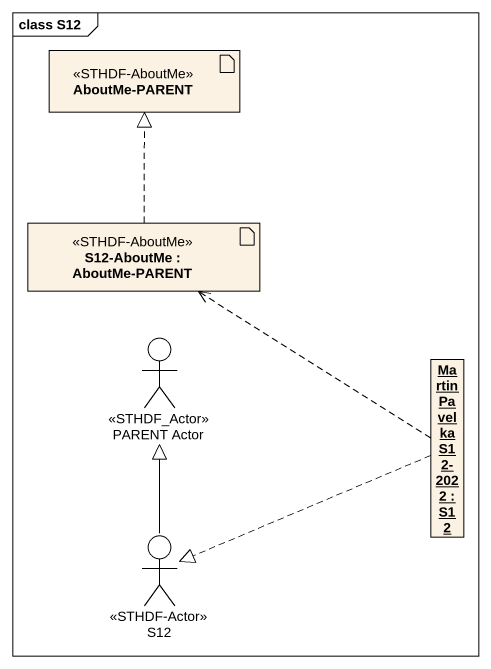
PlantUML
@startuml
mainframe class S12
allowmixing
hide circle
hide empty members
artifact "AboutMe-PARENT" as AboutMe_PARENT <<STHDF-AboutMe>>
artifact "S12-AboutMe : AboutMe-PARENT" as S12_AboutMe <<STHDF-AboutMe>>
actor "PARENT Actor" as PARENT_Actor <<STHDF_Actor>>
object "Martin Pavelka S12-2022 : S12" as Martin_Pavelka_S12_2022
actor S12 <<STHDF-Actor>>
S12_AboutMe .up.|> AboutMe_PARENT
Martin_Pavelka_S12_2022 .up.> S12_AboutMe
Martin_Pavelka_S12_2022 .left.|> S12
S12 -up-|> PARENT_Actor
@enduml
